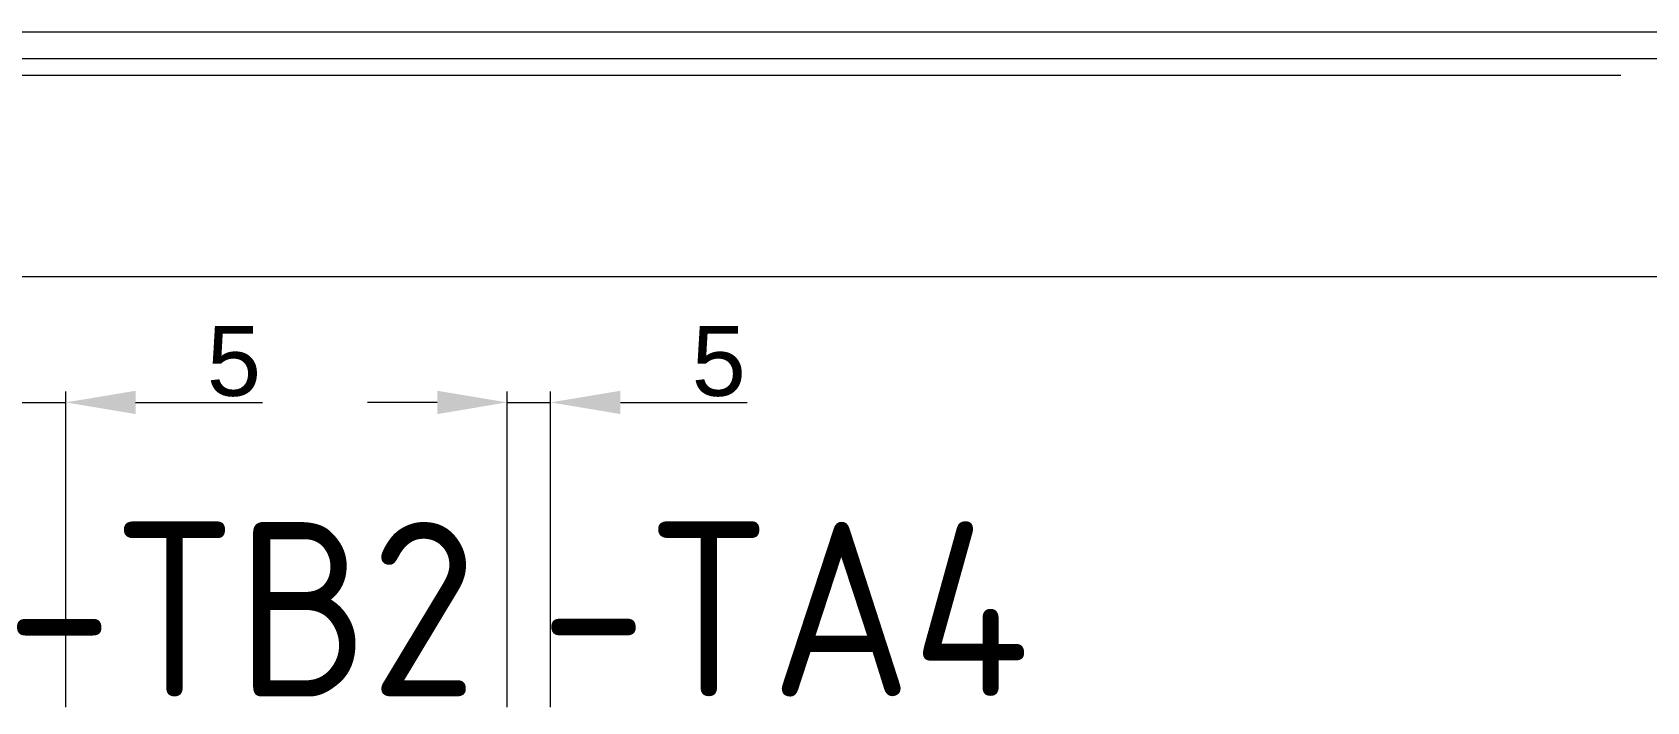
# Model space of a CAD drawing. Header units: millimetres. Extents: x 4137 to 6698, y 1400 to 3585.
# Drawn here: x 4727.3 to 4912.4, y 3332 to 3408.8 of the extents above; entities that cross this region are included whole.
import ezdxf
from ezdxf.enums import TextEntityAlignment as Align

# ---------------------------------------------------------------- set-up
doc = ezdxf.new("R2010")
doc.units = ezdxf.units.MM
doc.layers.add('000-PI-Oprema', color=30, linetype='Continuous', lineweight=5)
doc.layers.add('000-PI-ORMAR', color=2, linetype='Continuous')
doc.layers.add('002-PI-Kabelska kanalica', color=150, linetype='Continuous')
doc.styles.add('PI0', font='isocpeur.ttf', dxfattribs={"width": 0.9})
doc.styles.get("Standard").update_dxf_attribs({"font": 'arial.ttf'})

msp = doc.modelspace()

# ---------------------------------------------------------------- linework, layer by layer
at = {"color": 0, "linetype": 'ByBlock', "lineweight": 0, "ltscale": 0.25}
for p, q in [((4726.13, 3366.34), (4731.13, 3366.34)), ((4731.13, 3331.4), (4731.13, 3367.59)), ((4739.13, 3366.34), (4753.68, 3366.34)), ((4773.73, 3366.34), (4765.73, 3366.34)), ((4781.73, 3331.4), (4781.73, 3367.59)), ((4781.73, 3366.34), (4786.73, 3366.34)), ((4786.73, 3331.4), (4786.73, 3367.59)), ((4794.73, 3366.34), (4809.28, 3366.34))]:
    msp.add_line(p, q, dxfattribs=at)
at = {"color": 0, "linetype": 'ByBlock', "ltscale": 0.25}
for points in [[(4739.13, 3367.67), (4739.13, 3365), (4731.13, 3366.34)], [(4773.73, 3367.67), (4773.73, 3365), (4781.73, 3366.34)], [(4794.73, 3367.67), (4794.73, 3365), (4786.73, 3366.34)]]:
    msp.add_solid(points, dxfattribs=at)
at = {"layer": '000-PI-Oprema', "color": 0, "linetype": 'ByBlock', "lineweight": 0, "ltscale": 0.25}
msp.add_line((4909.46, 3403.83), (4371.46, 3403.83), dxfattribs=at)
at = {"layer": '000-PI-ORMAR', "color": 0, "linetype": 'ByBlock', "lineweight": 0}
msp.add_line((4945.95, 3408.78), (4334.95, 3408.78), dxfattribs=at)
at = {"layer": '002-PI-Kabelska kanalica', "color": 0, "linetype": 'ByBlock', "lineweight": 0}
for p, q in [((4370.95, 3405.78), (4985.95, 3405.78)), ((4370.95, 3380.78), (4985.95, 3380.78))]:
    msp.add_line(p, q, dxfattribs=at)

# ---------------------------------------------------------------- texts
at = {"color": 0, "linetype": 'ByBlock', "lineweight": 0, "style": 'PI0', "width": 0.9}
for s, p in [('-TB2', (4751.28, 3342.66)), ('-TA4', (4813.6, 3342.66))]:
    msp.add_text(s, height=20, dxfattribs=at).set_placement(p, align=Align.MIDDLE)
at = {"color": 0, "linetype": 'ByBlock', "lineweight": 0, "ltscale": 0.25, "char_height": 8, "attachment_point": 5}
for insert in [(4750.41, 3371.03), (4806.01, 3371.03)]:
    msp.add_mtext('5', dxfattribs=dict(at, insert=insert))

doc.saveas('drawing.dxf')
